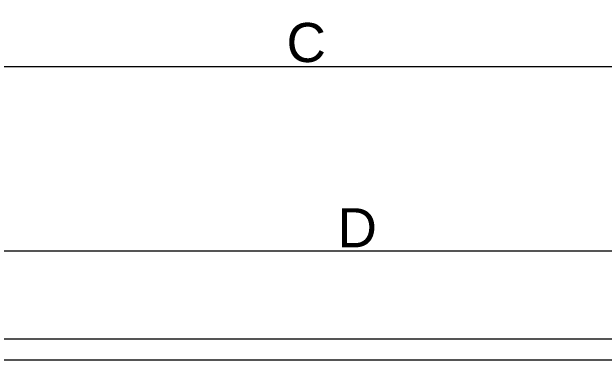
# Model space of a CAD drawing. Header units: millimetres. Extents: x -1 to 671026, y 1 to 511259.
# Drawn here: x 297434 to 376851, y 250623 to 297290 of the extents above; entities that cross this region are included whole.
import ezdxf

# ---------------------------------------------------------------- set-up
doc = ezdxf.new("R2010")
doc.units = ezdxf.units.MM
doc.header["$LTSCALE"] = 25.4
doc.layers.get('Defpoints').update_dxf_attribs({"lineweight": 5})
doc.styles.add('Roman', font='arial.ttf')
doc.styles.get("Standard").update_dxf_attribs({"font": 'arial.ttf'})
doc.dimstyles.new('ISO-25', dxfattribs={"dimscale": 30, "dimtxt": 38.1, "dimasz": 38.1, "dimexe": 50.8, "dimexo": 50.8, "dimgap": 15.875, "dimtad": 1, "dimtih": 1, "dimtoh": 1, "dimdec": 1, "dimlfac": 0.03937, "dimdsep": 46, "dimtxsty": 'Standard', "dimcen": 63.5, "dimclrd": 7, "dimclre": 7, "dimclrt": 7, "dimadec": 0, "dimazin": 0, "dimtfac": 1, "dimtdec": 1, "dimtmove": 0, "dimatfit": 3, "dimfxl": 25.4, "dimlwd": 5, "dimlwe": 5, "dimarcsym": 0})

# ---------------------------------------------------------------- blocks, each defined once
blk = doc.blocks.new('*D18')
at = {"color": 7, "linetype": 'Continuous', "lineweight": 5, "transparency": 16777216}
for p, q in [((245120, 318981), (245120, 288436)), ((402168, 309151), (402168, 288436)), ((246263, 289960), (401025, 289960))]:
    blk.add_line(p, q, dxfattribs=at)
at = {"color": 7, "transparency": 16777216}
for points in [[(246263, 290151), (246263, 289770), (245120, 289960)], [(401025, 290151), (401025, 289770), (402168, 289960)]]:
    blk.add_solid(points, dxfattribs=at)
at = {"layer": 'Defpoints', "color": 0, "transparency": 16777216}
for p in [(245120, 320505), (402168, 310675), (402168, 289960)]:
    blk.add_point(p, dxfattribs=at)
at = {"color": 7, "lineweight": 5, "transparency": 16777216, "insert": (336900, 293145), "char_height": 4191, "attachment_point": 5, "style": 'Roman'}
blk.add_mtext('{\\H1.25x;C}', dxfattribs=at)
blk = doc.blocks.new('*D21')
at = {"color": 7, "linetype": 'Continuous', "lineweight": 5, "transparency": 16777216}
for p, q in [((285328, 254941), (285328, 266790)), ((402168, 254941), (402168, 266790)), ((286471, 265266), (401025, 265266))]:
    blk.add_line(p, q, dxfattribs=at)
at = {"color": 7, "transparency": 16777216}
for points in [[(286471, 265457), (286471, 265076), (285328, 265266)], [(401025, 265457), (401025, 265076), (402168, 265266)]]:
    blk.add_solid(points, dxfattribs=at)
at = {"layer": 'Defpoints', "color": 0, "transparency": 16777216}
for p in [(402168, 265266), (285328, 253417), (402168, 253417)]:
    blk.add_point(p, dxfattribs=at)
at = {"color": 7, "lineweight": 5, "transparency": 16777216, "insert": (343748, 268362), "char_height": 4191, "attachment_point": 5, "style": 'Roman'}
blk.add_mtext('{\\H1.25x;D}', dxfattribs=at)

msp = doc.modelspace()

# ---------------------------------------------------------------- linework, layer by layer
at = {"color": 7, "lineweight": 5}
for p, q in [((402168.33, 253416.85), (285328.33, 253416.85)), ((402168.33, 250622.85), (285327.82, 250622.85))]:
    msp.add_line(p, q, dxfattribs=at)

# ---------------------------------------------------------------- dimensions: what is measured, and where the dimension line sits
for base, p1, p2, text, picture, middle in [((402168.48, 289960.47), (245120.31, 320505.17), (402168.48, 310675.36), '{\\H1.25x;C}', '*D18', (336900.26, 289960.47)), ((402168.33, 265266.39), (285328.33, 253416.85), (402168.33, 253416.85), '{\\H1.25x;D}', '*D21', (343748.33, 265266.39))]:
    dim = msp.add_linear_dim(base=base, p1=p1, p2=p2, text=text, dimstyle='ISO-25', override={"dimscale": 30, "dimtxt": 139.7, "dimpost": '\\X', "dimtxsty": 'Roman', "dimtmove": 1}, dxfattribs=at)
    dim.commit()
    dim.dimension.update_dxf_attribs({"geometry": picture, "text_midpoint": middle, "dimtype": 160})

doc.saveas('drawing.dxf')
